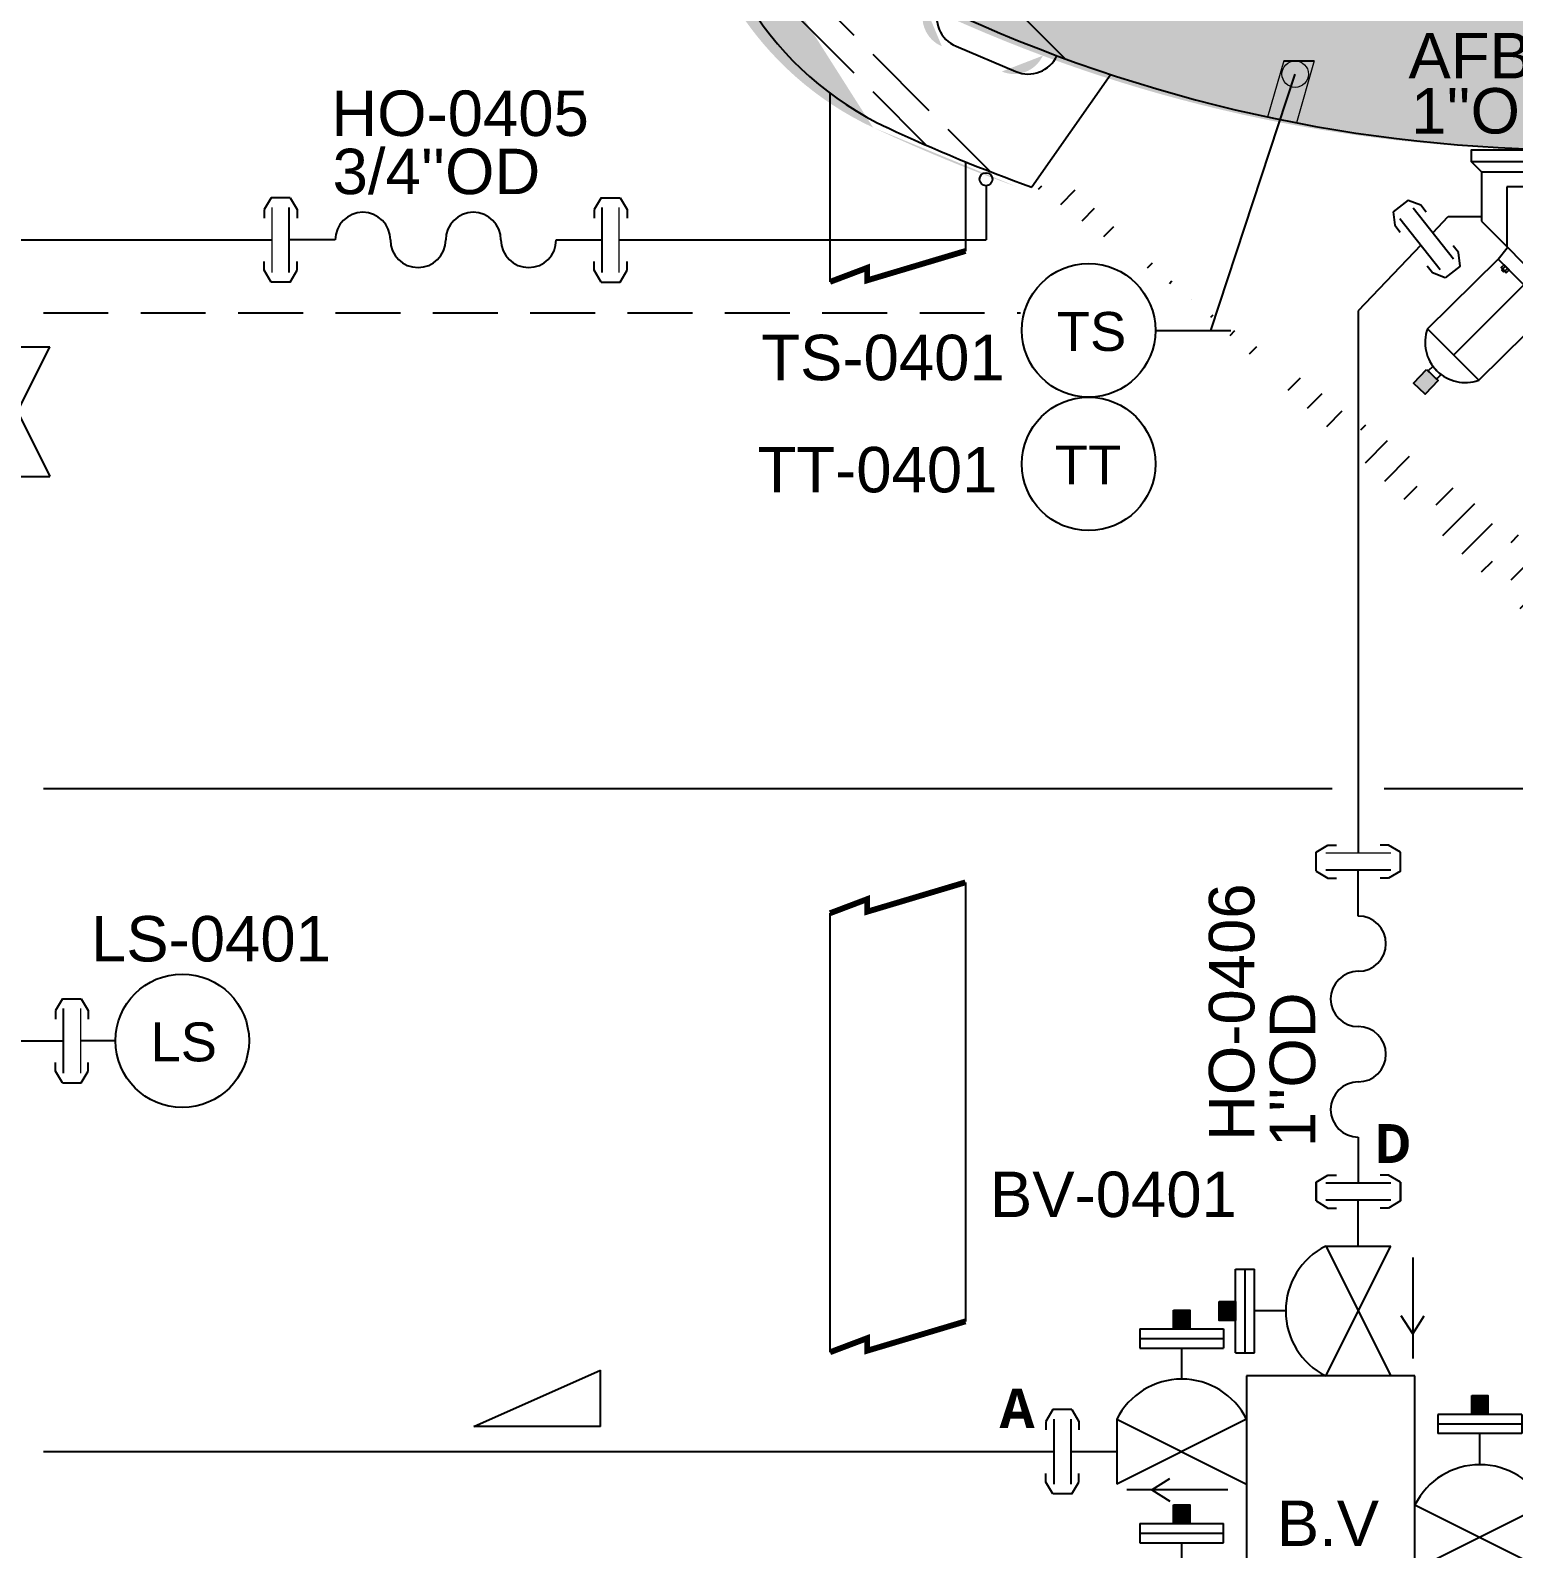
# Model space of a CAD drawing. Header units: millimetres. Extents: x -6754 to 5895, y -4820 to 1016.
# Drawn here: x -1712.2 to -1598, y -1865.2 to -1748.3 of the extents above; entities that cross this region are included whole.
import ezdxf
from ezdxf.enums import TextEntityAlignment as Align

# ---------------------------------------------------------------- set-up
doc = ezdxf.new("R2010")
doc.units = ezdxf.units.MM
doc.linetypes.add('HIDDEN', pattern=[0.375, 0.25, -0.125])
doc.layers.get('0').update_dxf_attribs({"linetype": 'CONTINUOUS'})
for name, color, linetype in [('A---SIGLD-CONN-EL', 7, 'CONTINUOUS'), ('can_move', 7, 'CONTINUOUS'), ('E---INDID------', 7, 'CONTINUOUS'), ('E---INDID-TEXT-25-35', 2, 'CONTINUOUS'), ('P---PHOSD-TEXT-25-35', 2, 'CONTINUOUS'), ('P---PLINB-CHWS01', 7, 'CONTINUOUS'), ('P---PLINB-CHWS030', 7, 'CONTINUOUS'), ('P---PLINB-CHWS034', 7, 'CONTINUOUS'), ('P---PLINB-DR-A056', 7, 'CONTINUOUS'), ('P---PLINB-P260', 7, 'CONTINUOUS'), ('P---PLINB-P328', 7, 'CONTINUOUS'), ('P---PLINB-PRO049', 7, 'CONTINUOUS'), ('P---PVL3D-TEXT-25-35', 2, 'CONTINUOUS'), ('P---PVL4D------', 7, 'CONTINUOUS'), ('P---PVL4D-TEXT-25-35', 2, 'CONTINUOUS'), ('P---PVLSD-TEXT-25-35', 2, 'CONTINUOUS'), ('P---TANKB-V04', 7, 'CONTINUOUS'), ('VALVE', 6, 'CONTINUOUS'), ('VESSEL', 7, 'CONTINUOUS')]:
    doc.layers.add(name, color=color, linetype=linetype)
doc.styles.add('ROMANS', font='romans.shx')
doc.styles.get("Standard").update_dxf_attribs({"font": 'arial.ttf'})

# ---------------------------------------------------------------- blocks, each defined once
blk = doc.blocks.new('rgyjryjyfrjfhjgfgj')
at = {"color": 0, "linetype": 'ByBlock'}
for p, q in [((716.4844576946442, 396.8695095443074), (717.3888636432375, 397.4094111541995)), ((717.3888636432375, 397.4094111541995), (718.0520200954525, 397.4094111541995)), ((722.065445318545, 397.4094111541995), (721.4022888663301, 397.4094111541995)), ((722.9698512671453, 396.8695095443074), (722.065445318545, 397.4094111541995)), ((722.9698512671453, 395.418411294371), (722.9698512671453, 396.8695095443074)), ((716.4844576946442, 395.418411294371), (717.3888636432375, 394.8785096844789)), ((722.9698512671453, 395.418411294371), (722.065445318545, 394.8785096844789)), ((717.3888636432375, 394.8785096844789), (718.0520200954525, 394.8785096844789)), ((722.065445318545, 394.8785096844789), (721.4022888663301, 394.8785096844789))]:
    blk.add_line(p, q, dxfattribs=at)
at = {"color": 6, "linetype": 'ByBlock'}
blk.add_line((719.7271544808916, 391.9492555990804), (719.7271544808916, 395.484370305732), dxfattribs=at)
at = {"color": 1, "linetype": 'ByBlock', "lineweight": 15}
blk.add_lwpolyline([(717.227154480893, 396.8035505329464), (722.227154480893, 396.8035505329464)], dxfattribs=at)
at = {"color": 6, "linetype": 'ByBlock'}
blk.add_lwpolyline([(717.227154480893, 395.484370305732), (722.227154480893, 395.484370305732)], dxfattribs=at)
blk = doc.blocks.new('phi_158624437617')
at = {"color": 0, "linetype": 'ByBlock'}
blk.add_line((-3.242696786248757, 3.469155695290567), (-3.242696786248757, 4.920253945227046), dxfattribs=at)
blk.add_blockref('rgyjryjyfrjfhjgfgj', (-719.727154480893, -391.9492555990804), dxfattribs=at)
at = {"flags": 1}
for p, rotation in [((0, 4.854294933865958), 90), ((-1.364242052659392e-12, 0), 270)]:
    blk.add_attdef('PHI_CONNECTIONPOINT', p, '', height=0.1, rotation=rotation, dxfattribs=at)
blk = doc.blocks.new('hhg')
at = {"color": 6}
for centre, start, end in [((385.2190876693395, 231.2605004656664), 0, 180), ((395.8601238703102, 231.2605004656664), 0, 180), ((390.5396057698248, 231.2605004656664), 180, 0), ((401.1806419707955, 231.2605004656664), 180, 0)]:
    blk.add_arc(centre, 2.660259050242662, start, end, dxfattribs=at)
blk = doc.blocks.new('phi_158624461021')
at = {"color": 0, "linetype": 'ByBlock', "xscale": 0.8, "yscale": 0.8, "zscale": 0.8}
blk.add_blockref('hhg', (-306.0470628952776, -185.0084003725332), dxfattribs=at)
for tag, p, height in [('CODE', (2.574203958363, 8.007251313367988), 3.5), ('DN', (4.939795399731452, 3.524878923813162), 3.5), ('DNCALC', (4.939795399731452, 3.524878923813162), 2)]:
    blk.add_attdef(tag, p, '', height=height)
at = {"flags": 1}
blk.add_attdef('PHI_CONNECTIONPOINT', (-1.13686837721616e-13, -1.13686837721616e-13), '', height=0.08000000000000002, rotation=180, dxfattribs=at)
blk.add_attdef('PHI_CONNECTIONPOINT', (17.02565792155292, -1.13686837721616e-13), '', height=0.08000000000000002, dxfattribs=at)
blk = doc.blocks.new('phi_158252426326')
at = {"color": 0, "linetype": 'ByBlock'}
blk.add_line((-4.266099803571251, 0), (1.557817258674504, 1.293169363202507e-15), dxfattribs=at)
blk.add_circle((-9.408632276282106, 0), 5.142532472711023, dxfattribs=at)
blk.add_text('TS', height=3.000000000000001, dxfattribs=at).set_placement((-11.85931983171827, -1.585024561352384))
blk.add_attdef('DEVICE', (-13.48651259082112, 5.973824941608655), '', height=3.5)
at = {"flags": 1}
for tag in ['PHI_CONNECTIONPOINT', 'PHI_INSERTPOINT']:
    blk.add_attdef(tag, (-16.10898200766746, -0.292779181452488), '', height=0.1, dxfattribs=at)
blk = doc.blocks.new('phi_158252436928')
at = {"color": 0, "linetype": 'ByBlock'}
blk.add_circle((-5.141428275919679, 0.001993236599446391), 5.142532472711022, dxfattribs=at)
blk.add_text('TT', height=3, rotation=359.9878617802833, dxfattribs=at).set_placement((-7.748884494255435, -1.582512106375361))
at = {"flags": 1}
for tag in ['PHI_CONNECTIONPOINT', 'PHI_INSERTPOINT']:
    blk.add_attdef(tag, (0, 0), '', height=0.1, rotation=359.9878617803354, dxfattribs=at)
blk.add_attdef('DEVICE', (-12.2798325915337, -9.315292502332795), '', height=3.5)
blk = doc.blocks.new('FBVG')
at = {"color": 5}
for p, q in [((8111.314694881439, 10705.06272888184), (8112.087025642395, 10704.30366516113)), ((8112.087025642395, 10704.30366516113), (8127.224599838257, 10704.30366516113)), ((8112.087025642395, 10704.30366516113), (8112.087025642395, 10700.51542663574)), ((8126.413035392761, 10703.14936828613), (8126.413035392761, 10704.30366516113)), ((8106.428763866425, 10702.13098144531), (8105.288843631744, 10701.23306274414)), ((8106.428763866425, 10702.13098144531), (8107.412523269653, 10701.7546081543)), ((8126.413035392761, 10703.14936828613), (8114.042050361633, 10703.14936828613)), ((8114.042050361633, 10703.14936828613), (8114.042050361633, 10698.53967285156)), ((8125.42206287384, 10696.45594787598), (8125.42206287384, 10703.14936828613)), ((8105.288843631744, 10701.23306274414), (8105.424356460571, 10700.18852233887)), ((8109.930464744568, 10697.5789642334), (8106.836521625519, 10701.50674438477)), ((8107.412523269653, 10701.7546081543), (8107.822876930237, 10701.23365783691)), ((8105.424356460571, 10700.18852233887), (8105.834710121155, 10699.6675567627)), ((8108.894158363342, 10696.76266479492), (8105.800225257874, 10700.69044494629)), ((8108.331288337708, 10699.60911560059), (8109.51215839386, 10700.84977722168)), ((8109.51215839386, 10700.84977722168), (8112.087025642395, 10700.84977722168)), ((8112.087025642395, 10700.51542663574), (8120.215519428253, 10692.30075073242)), ((8110.306339263916, 10698.08088684082), (8109.895985603333, 10698.60182189941)), ((8110.441851615906, 10697.03633117676), (8110.306339263916, 10698.08088684082)), ((8113.380686283112, 10697.5884552002), (8114.076846122742, 10698.46075439453)), ((8113.380686283112, 10697.5884552002), (8117.308477401733, 10693.61901855469)), ((8108.31817150116, 10696.5147857666), (8107.907818317413, 10697.03573608398)), ((8109.301931381226, 10696.13841247559), (8108.31817150116, 10696.5147857666)), ((8110.441851615906, 10697.03633117676), (8109.301931381226, 10696.13841247559)), ((8113.718450546265, 10696.81596374512), (8113.938675880432, 10697.02604675293)), ((8113.882833957672, 10696.64834594727), (8114.103059768677, 10696.85841369629)), ((8120.215519428253, 10692.30075073242), (8125.42206287384, 10696.45594787598)), ((8115.34574508667, 10695.60255432129), (8109.907024383545, 10690.16383361816)), ((8116.38726234436, 10694.11885070801), (8116.607487678528, 10694.32893371582)), ((8116.551646232605, 10693.95123291016), (8116.771871566772, 10694.16131591797)), ((8117.308477401733, 10693.61901855469), (8118.203936576843, 10694.33366394043))]:
    blk.add_line(p, q, dxfattribs=at)
at = {"color": 5, "ltscale": 5}
blk.add_line((8127.996930122375, 10705.06272888184), (8127.224599838257, 10704.30366516113), dxfattribs=at)
at = {"color": 5}
for points in [[(8127.996930122375, 10705.06272888184), (8111.314694881439, 10705.06272888184), (8111.314694881439, 10705.99998474121), (8127.996930122375, 10705.99998474121)], [(8107.919926643372, 10692.2091217041), (8113.368691921234, 10697.57960510254), (8117.322797298431, 10693.62550354004), (8111.874032020569, 10688.2550201416)], [(8113.995933532715, 10696.53616333008), (8114.209101200104, 10696.74710083008), (8113.823398590088, 10697.14520263672), (8113.596115112305, 10696.93598937988)], [(8113.790915489197, 10696.59962463379), (8113.85894536972, 10696.66694641113), (8113.733102798462, 10696.80519104004), (8113.650958061218, 10696.73959350586)], [(8116.664745330811, 10693.83906555176), (8116.877913475037, 10694.05000305176), (8116.492210388184, 10694.4481048584), (8116.2649269104, 10694.23887634277)], [(8116.45972776413, 10693.90252685547), (8116.527757644653, 10693.96984863281), (8116.401915073395, 10694.10807800293), (8116.319769859314, 10694.04248046875)], [(8108.616814613342, 10688.33183288574), (8108.956017017365, 10688.66749572754), (8108.342268943787, 10689.30097961426), (8107.980605602264, 10688.9680480957)]]:
    blk.add_lwpolyline(points, close=True, dxfattribs=at)
for centre, radius, start, end in [((8113.737562179565, 10696.95481872559), 0.1135316628158051, 176.0653421114712, 273.707136675216), ((8113.943187713623, 10696.87379455566), 0.2008918519382464, 189.2416495955611, 260.7596829787531), ((8114.011476039886, 10696.66374206543), 0.1012337499464133, 173.3230012796239, 276.6764562829822), ((8116.611999511719, 10694.17668151855), 0.2008918519382464, 189.2416495955611, 260.7596829787531), ((8116.618500232697, 10693.98875427246), 0.1362379953789661, 176.0653421114712, 273.707136675216), ((8116.680288314819, 10693.96662902832), 0.1012337499464133, 173.3230012796239, 276.6764562829822), ((8110.839267253876, 10691.17436218262), 3.097303485663325, 160.4836667298347, 289.5173597388587)]:
    blk.add_arc(centre, radius, start, end, dxfattribs=at)
blk = doc.blocks.new('phi_16760172325')
at = {"color": 5}
blk.add_line((10.4761602439703, -5.13875229896712), (11.88690716674, -5.13875229896712), dxfattribs=at)
for points in [[(7.180707372992401, -2.975239905972103), (7.832748850095413, -2.975239905972103), (7.832748850095413, -7.302264691966229), (7.180707372992401, -7.302264691966229)], [(5.766250399120509, -4.293626425044295), (7.180707372992401, -4.293626425044295), (7.180707372992401, -5.983878172891991), (5.766250399120509, -5.983878172891991)], [(7.832748850095413, -3.998546074808928), (9.265756079375933, -3.998546074808928), (9.265756079375933, -6.278958523131337), (7.832748850095413, -6.278958523131337)], [(9.265756079375933, -4.766394859477941), (10.4761602439703, -4.766394859477941), (10.4761602439703, -5.511109738458345), (9.265756079375933, -5.511109738458345)]]:
    blk.add_lwpolyline(points, close=True, dxfattribs=at)
for points in [[(10.4761602439703, -6.159597414006043), (10.4761602439703, -4.117907183934221)], [(11.1354926322374, -3.920530669401842), (11.1815337054154, -3.920530669401842)], [(11.88690716674, -4.148424251023016), (11.88690716674, -6.159597414006043), (11.88690716674, -6.159597414006043)]]:
    blk.add_lwpolyline(points, dxfattribs=at)
for centre, radius, start, end in [((11.15851316882708, -5.197362055988151), 1.277038893250148, 55.22345967005045, 122.2980993470952), ((11.15851316882708, -5.54535506292018), 1.277038893250148, 55.22345967001525, 122.2980993470952), ((11.14369609129562, -6.474457374983899), 1.886474046649525, 66.79835152096828, 110.7232074954593), ((11.11579303527697, -2.445708266899032), 3.120583579689554, 258.1721300254143, 284.3063109566663), ((11.15851316882708, -4.72968848122207), 1.277038893250148, 237.7019006529048, 304.7765403298619), ((11.18153370535492, -4.996972096866102), 1.359871077743008, 238.7544989202076, 301.2455010797069)]:
    blk.add_arc(centre, radius, start, end, dxfattribs=at)
at = {"color": 0, "linetype": 'ByBlock'}
blk.add_blockref('FBVG', (-8119.655812501907, -10705.99998474121), dxfattribs=at)
for tag, p in [('PRJ_TAG_B', (-18.02310990122351, 6.713709328447294)), ('DNCALC', (-12.99272631433996, 1.254419777666044))]:
    blk.add_attdef(tag, p, '', height=3.5)
at = {"flags": 1}
for tag, p, rotation in [('PHI_CONNECTIONPOINT', (-4.651883500628173e-07, 9.987626981455833e-06, 4.999969482421875), 270), ('PHI_INSERTPOINT', (-4.651883500628173e-07, -5.271162081044167e-06), 270), ('PHI_CONNECTIONPOINT', (-12.30862091806921, -7.273442771162081), 221.0912854168774)]:
    blk.add_attdef(tag, p, '', height=0.1, rotation=rotation, dxfattribs=at)
blk = doc.blocks.new('APV')
at = {"color": 6}
blk.add_line((1637.217621332284, 801.2886697221628), (1640.821674799021, 806.8684985717924), dxfattribs=at)
at = {"layer": 'VALVE'}
for p, q in [((1637.593388917692, 808.3481032644162), (1644.04996068035, 808.3481032644162)), ((1637.593388917692, 808.3481032644162), (1637.593388917692, 806.8684985717924)), ((1644.04996068035, 808.3481032644162), (1644.04996068035, 806.8684985717924)), ((1637.593388917692, 807.6083009181044), (1644.04996068035, 807.6083009181044)), ((1637.593388917692, 806.8684985717924), (1644.04996068035, 806.8684985717924)), ((1632.21765579422, 803.788652491195), (1632.21765579422, 798.7886869531304)), ((1642.217586870348, 803.788652491195), (1632.21765579422, 798.7886869531309)), ((1632.21765579422, 803.788652491195), (1642.217586870348, 798.7886869531304)), ((1642.217586870348, 803.788652491195), (1642.217586870348, 798.7886869531304))]:
    blk.add_line(p, q, dxfattribs=at)
blk = doc.blocks.new('phi_16763042120')
at = {"color": 0, "linetype": 'ByBlock'}
blk.add_blockref('APV', (-1637.217621332284, -801.2886697221627), dxfattribs=at)
at = {"flags": 1}
blk.add_attdef('PHI_CONNECTIONPOINT', (-4.999965538064316, 0), '', height=0.1, rotation=180, dxfattribs=at)
for tag, p in [('PHI_INSERTPOINT', (-2.273736754432321e-13, -6.821210263296962e-13)), ('PHI_CONNECTIONPOINT', (4.999965538064316, 0))]:
    blk.add_attdef(tag, p, '', height=0.1, dxfattribs=at)
at = {"color": 7}
for tag, p in [('PRJ_TAG_B', (-13.53248075459624, -6.402817951078418)), ('DNCALC', (-9.379212470808397, -11.66459786230155))]:
    blk.add_attdef(tag, p, '', height=3.5, dxfattribs=at)
blk = doc.blocks.new('4')
at = {"layer": 'VALVE', "color": 5}
for p, q in [((9179.882159192754, -8914.29989469175), (9180.786565141352, -8913.759993081858)), ((9180.786565141352, -8913.759993081858), (9181.449721593568, -8913.759993081858)), ((9185.46314681666, -8913.759993081858), (9184.799990364445, -8913.759993081858)), ((9186.367552765254, -8914.29989469175), (9185.46314681666, -8913.759993081858)), ((9194.882159192754, -8914.29989469175), (9195.786565141352, -8913.759993081858)), ((9195.786565141352, -8913.759993081858), (9196.449721593568, -8913.759993081858)), ((9200.46314681666, -8913.759993081858), (9199.799990364445, -8913.759993081858)), ((9201.367552765254, -8914.29989469175), (9200.46314681666, -8913.759993081858)), ((9179.882159192754, -8915.750992941686), (9179.882159192754, -8914.29989469175)), ((9186.367552765254, -8915.750992941688), (9186.367552765254, -8914.29989469175)), ((9194.882159192754, -8915.750992941686), (9194.882159192754, -8914.29989469175)), ((9201.367552765254, -8915.750992941688), (9201.367552765254, -8914.29989469175)), ((9179.882159192754, -8915.750992941686), (9180.786565141352, -8916.29089455158)), ((9180.786565141352, -8916.29089455158), (9181.449721593568, -8916.29089455158)), ((9183.124855979006, -8919.220148636978), (9183.124855979006, -8915.685033930327)), ((9185.46314681666, -8916.29089455158), (9184.799990364445, -8916.29089455158)), ((9186.367552765254, -8915.750992941686), (9185.46314681666, -8916.29089455158)), ((9194.882159192754, -8915.750992941686), (9195.786565141352, -8916.29089455158)), ((9195.786565141352, -8916.29089455158), (9196.449721593568, -8916.29089455158)), ((9198.124855979006, -8919.220148636978), (9198.124855979006, -8915.685033930326)), ((9200.46314681666, -8916.29089455158), (9199.799990364445, -8916.29089455158)), ((9201.367552765254, -8915.750992941686), (9200.46314681666, -8916.29089455158)), ((9185.62483874804, -8919.220148636978), (9180.624873209974, -8919.220148636978)), ((9185.62483874804, -8929.220079713106), (9180.624873209974, -8919.220148636978)), ((9185.62483874804, -8919.220148636978), (9180.624873209974, -8929.220079713106)), ((9200.62483874804, -8919.220148636978), (9195.624873209974, -8919.220148636978)), ((9200.62483874804, -8929.220079713106), (9195.624873209974, -8919.220148636978)), ((9200.62483874804, -8919.220148636978), (9195.624873209974, -8929.220079713106)), ((9191.108276948413, -8920.991828293714), (9191.108276948413, -8927.448400056372)), ((9192.587881641035, -8920.991828293714), (9191.108276948413, -8920.991828293714)), ((9191.848079294725, -8920.991828293714), (9191.848079294725, -8927.448400056372)), ((9192.587881641035, -8920.991828293714), (9192.587881641035, -8927.448400056372)), ((9206.108276948413, -8920.991828293714), (9206.108276948413, -8927.448400056372)), ((9207.587881641035, -8920.991828293714), (9206.108276948413, -8920.991828293714)), ((9206.848079294725, -8920.991828293714), (9206.848079294725, -8927.448400056372)), ((9207.587881641035, -8920.991828293714), (9207.587881641035, -8927.448400056372)), ((9188.714987393141, -8924.220114175041), (9191.108276948413, -8924.220114175041)), ((9203.714987393141, -8924.220114175041), (9206.108276948413, -8924.220114175041)), ((9191.108276948413, -8927.448400056372), (9192.587881641035, -8927.448400056372)), ((9207.587881641035, -8927.448400056372), (9206.108276948413, -8927.448400056372)), ((9177.326895062564, -8928.357078571842), (9170.870323299907, -8928.357078571842)), ((9170.870323299907, -8928.357078571842), (9170.870323299907, -8929.836683264466)), ((9177.326895062564, -8929.096880918154), (9170.870323299907, -8929.096880918154)), ((9177.326895062564, -8928.357078571842), (9177.326895062564, -8929.836683264466)), ((9203.96544695004, -8929.220079713106), (9179.098574719299, -8929.220079713106)), ((9179.098574719299, -8929.220079713106), (9179.098574719299, -8942.187018394508)), ((9203.96544695004, -8942.187018394508), (9203.96544695004, -8929.220079713106)), ((9205.737126606775, -8928.357078571842), (9212.193698369432, -8928.357078571842)), ((9205.737126606775, -8928.357078571842), (9205.737126606775, -8929.836683264466)), ((9205.737126606775, -8929.096880918154), (9212.193698369432, -8929.096880918154)), ((9212.193698369432, -8928.357078571842), (9212.193698369432, -8929.836683264466)), ((9177.326895062564, -8929.836683264466), (9170.870323299907, -8929.836683264466)), ((9174.098609181236, -8932.229972819738), (9174.098609181236, -8929.836683264466)), ((9205.737126606775, -8929.836683264466), (9212.193698369432, -8929.836683264466)), ((9208.965412488104, -8932.229972819738), (9208.965412488104, -8929.836683264466)), ((9164.178389697943, -8934.577407447618), (9163.638488088052, -8935.481813396218)), ((9165.629487947881, -8934.577407447618), (9164.178389697943, -8934.577407447618)), ((9165.629487947881, -8934.577407447618), (9166.169389557772, -8935.481813396218)), ((9217.434533721458, -8934.577407447618), (9216.894632111567, -8935.481813396218)), ((9217.434533721458, -8934.577407447618), (9218.885631971396, -8934.577407447618)), ((9218.885631971396, -8934.577407447618), (9219.425533581287, -8935.481813396218)), ((9163.638488088052, -8935.481813396218), (9163.638488088052, -8936.144969848432)), ((9166.169389557772, -8935.481813396218), (9166.169389557772, -8936.144969848432)), ((9169.09864364317, -8935.32012146484), (9169.09864364317, -8940.320087002907)), ((9169.09864364317, -8935.32012146484), (9179.098574719299, -8940.320087002903)), ((9179.098574719299, -8935.32012146484), (9169.09864364317, -8940.320087002903)), ((9213.965378026169, -8935.32012146484), (9203.96544695004, -8940.320087002903)), ((9203.96544695004, -8935.32012146484), (9213.965378026169, -8940.320087002903)), ((9213.965378026169, -8935.32012146484), (9213.965378026169, -8940.320087002907)), ((9216.894632111567, -8935.481813396218), (9216.894632111567, -8936.144969848432)), ((9219.425533581287, -8935.481813396218), (9219.425533581287, -8936.144969848432)), ((9169.09864364317, -8937.820104233873), (9165.56352893652, -8937.820104233873)), ((9213.965378026169, -8937.820104233873), (9217.50049273282, -8937.820104233873)), ((9163.638488088052, -8940.158395071525), (9163.638488088052, -8939.49523861931)), ((9166.169389557772, -8940.158395071525), (9166.169389557772, -8939.49523861931)), ((9216.894632111567, -8940.158395071525), (9216.894632111567, -8939.49523861931)), ((9219.425533581287, -8940.158395071525), (9219.425533581287, -8939.49523861931)), ((9164.178389697943, -8941.062801020118), (9163.638488088052, -8940.158395071525)), ((9165.629487947881, -8941.062801020118), (9166.169389557772, -8940.158395071525)), ((9217.434533721458, -8941.062801020118), (9216.894632111567, -8940.158395071525)), ((9218.885631971396, -8941.062801020118), (9219.425533581287, -8940.158395071525)), ((9165.629487947881, -8941.062801020118), (9164.178389697945, -8941.062801020118)), ((9217.434533721458, -8941.062801020118), (9218.885631971394, -8941.062801020118)), ((9179.098574719299, -8942.18701839451), (9203.96544695004, -8942.187018394508)), ((9194.031993603701, -8942.18701839451), (9189.032028065636, -8952.186949470639)), ((9194.031993603701, -8952.186949470639), (9189.032028065636, -8942.18701839451)), ((9199.515431804075, -8950.415269813902), (9199.515431804075, -8943.958698051245)), ((9200.995036496697, -8943.958698051245), (9199.515431804075, -8943.958698051245)), ((9200.255234150387, -8950.415269813902), (9200.255234150387, -8943.958698051245)), ((9200.995036496697, -8950.415269813902), (9200.995036496697, -8943.958698051245)), ((9197.122142248803, -8947.186983932575), (9199.515431804075, -8947.186983932575)), ((9200.995036496697, -8950.415269813902), (9199.515431804075, -8950.415269813902)), ((9194.031993603701, -8952.186949470639), (9189.032028065634, -8952.186949470639)), ((9191.532010834668, -8952.186949470639), (9191.532010834668, -8955.722064177293)), ((9188.289314048416, -8955.65610516593), (9189.193719997014, -8955.116203556037)), ((9188.289314048416, -8955.65610516593), (9188.289314048416, -8957.107203415866)), ((9189.193719997014, -8955.116203556037), (9189.85687644923, -8955.116203556037)), ((9193.870301672323, -8955.116203556037), (9193.207145220107, -8955.116203556037)), ((9194.774707620916, -8955.65610516593), (9193.870301672323, -8955.116203556037)), ((9194.774707620916, -8955.656105165928), (9194.774707620916, -8957.107203415866)), ((9188.289314048416, -8957.107203415866), (9189.193719997014, -8957.647105025759)), ((9194.774707620916, -8957.107203415866), (9193.870301672323, -8957.647105025759)), ((9189.193719997014, -8957.647105025759), (9189.85687644923, -8957.647105025759)), ((9193.870301672323, -8957.647105025759), (9193.207145220107, -8957.647105025759))]:
    blk.add_line(p, q, dxfattribs=at)
for points in [[(9185.624855979006, -8914.365853703111), (9180.624855979006, -8914.365853703111)], [(9200.624855979006, -8914.365853703111), (9195.624855979006, -8914.365853703111)], [(9185.624855979006, -8915.685033930326), (9180.624855979006, -8915.685033930326)], [(9200.624855979006, -8915.685033930326), (9195.624855979006, -8915.685033930326)], [(9164.244348709306, -8940.32010423387), (9164.244348709306, -8935.32010423387)], [(9165.56352893652, -8940.32010423387), (9165.56352893652, -8935.32010423387)], [(9217.50049273282, -8940.32010423387), (9217.50049273282, -8935.32010423387)], [(9218.819672960033, -8940.32010423387), (9218.819672960033, -8935.32010423387)], [(9194.032010834668, -8955.722064177291), (9189.032010834668, -8955.722064177291)], [(9194.032010834668, -8957.041244404505), (9189.032010834668, -8957.041244404505)]]:
    blk.add_lwpolyline(points, dxfattribs=at)
for centre, start, end in [((9183.124855979006, -8924.220114175041), 296.565051177078, 63.43494882292201), ((9198.124855979006, -8924.220114175041), 296.565051177078, 63.43494882292201), ((9174.098609181236, -8937.820104233871), 26.56505117707799, 153.434948822922), ((9208.965412488104, -8937.820104233871), 26.56505117706478, 153.4349488229352), ((9191.532010834668, -8947.186983932575), 296.565051177078, 63.43494882292201)]:
    blk.add_arc(centre, 5.590131414134222, start, end, dxfattribs=at)
blk = doc.blocks.new('phi_16765290651')
at = {"color": 0, "linetype": 'ByBlock'}
blk.add_blockref('4', (-9164.244348709308, 8937.72010423387), dxfattribs=at)
at = {"flags": 1}
for tag, p, rotation in [('PHI_CONNECTIONPOINT', (18.98050726969996, 23.35425053075778), 90), ('PHI_CONNECTIONPOINT', (36.98050726969996, 23.35425053075778), 90), ('PHI_CONNECTIONPOINT', (0, 0), 180), ('PHI_INSERTPOINT', (28.78766212536357, -8.700024520769148), 90), ('PHI_CONNECTIONPOINT', (28.88766212536393, -23.55425053076215), 90)]:
    blk.add_attdef(tag, p, '', height=0.1, rotation=rotation, dxfattribs=at)
for tag, p in [('P_NAME', (30.12193501263937, -9.835040394400494)), ('PRJ_TAG_B', (49.24793611575114, -38.67223765777635)), ('DNCALC', (44.98595851974824, -35.75021264931456))]:
    blk.add_attdef(tag, p, '', height=3.5, rotation=90)
blk = doc.blocks.new('phi_15825218758')
at = {"color": 0, "linetype": 'ByBlock'}
blk.add_line((-3.242696786248757, 3.469155695290567), (-3.242696786248757, 4.920253945227046), dxfattribs=at)
blk.add_blockref('rgyjryjyfrjfhjgfgj', (-719.727154480893, -391.9492555990804), dxfattribs=at)
at = {"flags": 1}
for p, rotation in [((0, 4.854294933865958), 90), ((-1.364242052659392e-12, 0), 270)]:
    blk.add_attdef('PHI_CONNECTIONPOINT', p, '', height=0.1, rotation=rotation, dxfattribs=at)
blk = doc.blocks.new('LS')
at = {"color": 0, "linetype": 'ByBlock'}
blk.add_circle((-2797.242417140832, 7256.906923319792), 5.142532472711022, dxfattribs=at)
blk.add_text('LS', height=3, dxfattribs=at).set_placement((-2799.693104787698, 7255.321898758059))
blk = doc.blocks.new('phi_16778171670')
at = {"color": 0, "linetype": 'ByBlock'}
blk.add_blockref('LS', (2797.242417140832, -7262.049455792502), dxfattribs=at)
at = {"width": 0.8}
blk.add_attdef('DEVICE', (-6.868780326098204, -3.432342176537531, -1.152665852024683e-07), '', height=3.2, rotation=180, dxfattribs=at)
blk = doc.blocks.new('DIPLE JACKETED VESSELS')
at = {"linetype": 'ByBlock'}
h = blk.add_hatch(dxfattribs=at)
h.set_pattern_fill('AR-HBONE', color=0, scale=0.02012060478371715, style=0)
h.set_pattern_definition([(45, (850689347.6551689, 434379054.2007239), (0, 2.891010948297427), [6.13276033807699, -2.044253446025663]), (135, (850689349.1006734, 434379055.6462283), (2.859309913634028e-16, 2.891010948297427), [6.132760338076986, -2.044253446025662])])
edge = h.paths.add_edge_path()
edge.add_arc((-835.5547725572133, -1781.465211202458), 2.437566658194358, 113.76522338036239, 201.8409580197937, ccw=False)
edge.add_arc((-821.5637082800795, -1777.358248862105), 15.09045364203177, 180.4720962740622, 187.1416618844869, ccw=False)
edge.add_line((-836.6536496656388, -1777.482587206366), (-836.6541618678652, -1777.482587206366))
edge.add_line((-836.6541618678652, -1777.482587206366), (-846.7073370387901, -1777.482587260879))
edge.add_arc((-821.5565810591456, -1777.482587369903), 25.15075598046007, 539.9999999155798, 603.1534484961079)
edge.add_arc((-817.8984969740369, -1771.66305230021), 32.00137177520099, 242.0152134506845, 248.5951468371758)
edge.add_arc((-778.8856719806078, -1686.590567365257), 125.5547520311842, 246.1875920347068, 249.4688360409191)
edge.add_arc((-778.884402268576, -1686.587107056538), 125.5584378006132, 249.4688472608266, 250.3465847904218)
edge.add_line((-821.1134310629659, -1804.831051612118), (-815.027931334837, -1796.166908588126))
edge.add_arc((-778.906901988812, -1686.466230002223), 115.4944486537593, 248.6088611527344, 251.7748899050979, ccw=False)
edge.add_arc((-790.432224093749, -1717.289339774509), 82.5925908888404, 248.2544879487793, 249.6337877807368)
edge.add_arc((-821.3837239283339, -1793.68548384784), 2.43756665819441, 247.18150643021062, 334.9167838190393, ccw=False)
edge.add_line((-822.329044270218, -1795.932281754946), (-826.9465269537202, -1793.989516862849))
edge.add_arc((-826.0004282781431, -1791.743046577646), 2.437566658194332, 159.0874434346888, 247.1616561671915, ccw=False)
edge.add_arc((-821.563707298849, -1777.358249407237), 15.09045358762065, 243.5831725149136, 244.8587199825062)
edge.add_arc((-778.906901988812, -1686.466229566121), 115.4944490247077, 244.8587242746123, 245.3637066148491)
edge.add_arc((-809.9960951483977, -1755.745077632417), 39.56702238016926, 239.888135857603, 244.4656711962483, ccw=False)
edge.add_arc((-821.5637082800795, -1777.358248862105), 15.09045364203177, 225.1230955335577, 236.710184501794, ccw=False)
edge.add_arc((-833.6898934213172, -1786.113785803996), 2.437566658194359, 201.8532772949864, 307.3424245802868, ccw=False)
edge.add_line((-835.9522967609003, -1787.021123810495), (-837.8173709435812, -1782.37206273677))
at = {"color": 0, "linetype": 'ByBlock'}
for p, q in [((-826.9457485109986, -1793.989844321215), (-822.3290443792437, -1795.932281754946)), ((-815.0279313348356, -1796.166908642638), (-821.1134310629659, -1804.831051612118))]:
    blk.add_line(p, q, dxfattribs=at)
for centre, radius, start, end in [((-821.5565810591456, -1777.482587315395), 25.15075597964644, 180, 244.8587264681951), ((-826.0004282781431, -1791.743046577646), 2.437566658194353, 158.3029256561181, 247.1833156664595), ((-778.906901988812, -1686.466229566121), 115.4944490239479, 244.8587264681951, 295.1412291786145), ((-821.3837239283339, -1793.68548384784), 2.437566658194353, 247.1797003800356, 335.0459921000215), ((-778.8856719806078, -1686.590568019411), 125.5547514158065, 244.8587264681951, 250.3465979451917)]:
    blk.add_arc(centre, radius, start, end, dxfattribs=at)
blk = doc.blocks.new('phi_16778223897')
at = {"color": 0, "linetype": 'ByBlock'}
blk.add_blockref('DIPLE JACKETED VESSELS', (778.9224604661863, 1643.348482535528), dxfattribs=at)
at = {"flags": 1}
for tag, p in [('PHI_INSERTPOINT', (-4.470265821510111e-05, 0)), ('PHI_CONNECTIONPOINT', (0, 0)), ('PHI_CONNECTIONPOINT', (0.0155584773742703, -158.6121960545408))]:
    blk.add_attdef(tag, p, '', height=0.1, rotation=270, dxfattribs=at)
for tag, p in [('P_NAME', (-9.748579852638159, -51.54358670650026)), ('USER1', (-6.648911457596569, -57.38671236848131)), ('USER2', (-6.648911457596569, -61.5080988889199)), ('USER3', (-6.648911457596569, -65.72532995382971)), ('USER4', (-6.648911457596569, -69.8467164742683)), ('CODE', (-6.149759071299286, -75.88708075447539)), ('CAPACITY_PJ', (-9.427753993968963, -80.02625977687967))]:
    blk.add_attdef(tag, p, '', height=3.5)
blk = doc.blocks.new('A$C66D9105F')
at = {"color": 5}
for p, q in [((4.363269545137882e-05, 0), (4.363269545137882e-05, 4.347100307233632)), ((9.765750906430185, 0), (4.363269545137882e-05, 4.347100307233632)), ((4.363269545137882e-05, 0), (9.765750906430185, 0))]:
    blk.add_line(p, q, dxfattribs=at)
blk = doc.blocks.new('Jacket_Symbol_01')
blk.add_circle((0, 0), 0.5)

msp = doc.modelspace()

# ---------------------------------------------------------------- hatches: boundary and pattern name
h = msp.add_hatch(color=1)
h.dxf.hatch_style = 1
h.paths.add_polyline_path([(-1584.744668812669, -1690.758046187482, 1), (-1601.390782737182, -1690.758046187482, 1)])
h.paths.add_polyline_path([(-1612.042977174661, -1668.143452152851), (-1545.065009916817, -1668.143452152851), (-1545.065009916817, -1659.879536736753), (-1612.042977174661, -1659.879536736753)], flags=9)
h.paths.add_polyline_path([(-1611.184374131217, -1661.746053201363), (-1578.102928019348, -1661.746053201363), (-1578.102928019348, -1653.486435193178), (-1611.184374131217, -1653.486435193178)], flags=9)
h.paths.add_polyline_path([(-1611.184374131217, -1656.37717933001), (-1577.128848892472, -1656.37717933001), (-1577.128848892472, -1648.117561321825), (-1611.184374131217, -1648.117561321825)], flags=9)
h.paths.add_polyline_path([(-1598.761671976545, -1694.093565899759), (-1586.177429138892, -1694.093565899759), (-1586.177429138892, -1687.660346254465), (-1598.761671976545, -1687.660346254465)], flags=24)
h.paths.add_polyline_path([(-1631.552768890764, -1647.547235768338), (-1545.852768890763, -1647.547235768338), (-1545.852768890763, -1641.247235768338), (-1631.552768890764, -1641.247235768338)], flags=9)
edge = h.paths.add_edge_path()
edge.add_arc((-1593.961306629573, -1642.00277806484), 115.4944467600774, 244.8587264681887, 295.141229178625)
edge = h.paths.add_edge_path()
edge.add_arc((-1551.304572041079, -1732.894828832003), 15.09045329199154, 295.141229178625, 360)
edge = h.paths.add_edge_path()
edge.add_arc((-1636.6181120847, -1732.8947955792), 15.09045329199154, 180, 244.8587264681887)
edge = h.paths.add_edge_path()
edge.add_line((-1651.708494510058, -1622.800902948205), (-1651.70856537669, -1732.8947955792))
edge = h.paths.add_edge_path()
edge.add_line((-1661.784422612001, -1645.123016608139), (-1661.784422612001, -1681.487053359773))
edge = h.paths.add_edge_path()
edge.add_line((-1661.784422612001, -1645.123016608139), (-1651.724120417338, -1635.062714413477))
edge = h.paths.add_edge_path()
edge.add_line((-1661.784422612001, -1681.487053359773), (-1651.724120417338, -1681.487053359773))
edge = h.paths.add_edge_path()
edge.add_arc((-1651.643050079729, -1644.14472820051), 2.437566610414262, 91.9059333312027, 180.0018031699368)
edge = h.paths.add_edge_path()
edge.add_line((-1654.080616611644, -1644.14472820051), (-1654.080616611644, -1649.153422571342))
edge = h.paths.add_edge_path()
edge.add_arc((-1651.643050079729, -1649.153422625856), 2.437566610414262, 179.9981968300632, 268.0940666687973)
edge = h.paths.add_edge_path()
edge.add_arc((-1651.643050079729, -1657.742051031902), 2.437566610414262, 91.9059333312027, 180.0018031699368)
edge = h.paths.add_edge_path()
edge.add_line((-1654.080616611644, -1657.742051031902), (-1654.080616611644, -1662.750745348219))
edge = h.paths.add_edge_path()
edge.add_arc((-1651.643050079729, -1662.750745402733), 2.437566610414262, 179.9981968300632, 268.0940666687973)
edge = h.paths.add_edge_path()
edge.add_arc((-1651.643050079729, -1671.339373808778), 2.437566610414262, 91.9059333312027, 180.0018031699368)
edge = h.paths.add_edge_path()
edge.add_line((-1654.080616611644, -1671.339373808778), (-1654.080616611644, -1676.348068125095))
edge = h.paths.add_edge_path()
edge.add_arc((-1651.643050079729, -1676.34806817961), 2.437566610414262, 179.9981968300632, 268.0940666687973)
edge = h.paths.add_edge_path()
edge.add_arc((-1593.940076621785, -1642.127116515693), 125.5547489547384, 244.8587264681887, 250.3465979451818)
edge = h.paths.add_edge_path()
edge.add_line((-1630.082335267568, -1751.703454991054), (-1636.167834876414, -1760.367597790704))
edge = h.paths.add_edge_path()
edge.add_arc((-1636.610984863907, -1733.019134030053), 25.15075548665257, 180, 244.8587264681887)
edge = h.paths.add_edge_path(flags=16)
edge.add_arc((-1650.609176087588, -1737.00175783905), 2.437566610414262, 113.7652223327036, 201.8610896963191)
edge = h.paths.add_edge_path(flags=16)
edge.add_line((-1652.871484094464, -1737.909333012925), (-1651.006605104144, -1742.557907523351))
edge = h.paths.add_edge_path(flags=16)
edge.add_arc((-1648.744296988246, -1741.650332349469), 2.437566610414262, 201.8574850920002, 307.3423915690863)
edge = h.paths.add_edge_path()
edge.add_arc((-1641.054831995798, -1747.279593012776), 2.437566610414262, 158.3029256561231, 247.183315666468)
edge = h.paths.add_edge_path(flags=17)
edge.add_line((-1642.000152210123, -1749.526390712304), (-1637.383448168863, -1751.468828107961))
edge = h.paths.add_edge_path(flags=17)
edge.add_arc((-1636.438127736483, -1749.222030244896), 2.437566610414262, 247.1797003800217, 335.0459921000093)
edge = h.paths.add_edge_path()
edge.add_line((-1661.761740350558, -1733.019134030053), (-1651.708053174474, -1733.019133921024))
edge = h.paths.add_edge_path()
edge.add_arc((-1593.976865106642, -1714.379478639491), 115.4944467600774, 64.858770821375, 115.1412735318113)
edge = h.paths.add_edge_path()
edge.add_arc((-1551.454312141092, -1623.648645221073), 15.29349965784283, 4.782010308680738, 64.6599529792916)
edge = h.paths.add_edge_path()
edge.add_arc((-1636.633667125349, -1623.487459485572), 15.09045329199154, 115.1412735318113, 177.3923662610281)
edge = h.paths.add_edge_path()
edge.add_line((-1536.214047882454, -1732.8947955792), (-1536.214047882454, -1622.373703217967))
edge = h.paths.add_edge_path()
edge.add_line((-1526.169397006603, -1645.123016608139), (-1526.169397006603, -1692.48649404407))
edge = h.paths.add_edge_path()
edge.add_line((-1526.169397006603, -1645.123016608139), (-1536.229699201264, -1635.062714413477))
edge = h.paths.add_edge_path()
edge.add_line((-1526.169397006603, -1692.48649404407), (-1536.229699201264, -1692.48649404407))
edge = h.paths.add_edge_path()
edge.add_arc((-1536.310769538874, -1644.14472820051), 2.437566610414262, 359.9981968300631, 448.0940666687973)
edge = h.paths.add_edge_path()
edge.add_line((-1533.873203006959, -1644.14472820051), (-1533.873203006959, -1649.153422571342))
edge = h.paths.add_edge_path()
edge.add_arc((-1536.310769538874, -1649.153422625856), 2.437566610414262, 271.9059333312027, 360.0018031699369)
edge = h.paths.add_edge_path()
edge.add_arc((-1536.310769538874, -1657.742051031902), 2.437566610414262, 359.9981968300631, 448.0940666687973)
edge = h.paths.add_edge_path()
edge.add_line((-1533.873203006959, -1657.742051031902), (-1533.873203006959, -1662.750745348219))
edge = h.paths.add_edge_path()
edge.add_arc((-1536.310769538874, -1662.750745402733), 2.437566610414262, 271.9059333312027, 360.0018031699369)
edge = h.paths.add_edge_path()
edge.add_arc((-1536.310769538874, -1671.339373808778), 2.437566610414262, 359.9981968300631, 448.0940666687973)
edge = h.paths.add_edge_path()
edge.add_line((-1533.873203006959, -1671.339373808778), (-1533.873203006959, -1676.348068125095))
edge = h.paths.add_edge_path()
edge.add_arc((-1536.310769538874, -1676.34806817961), 2.437566610414262, 271.9059333312027, 360.0018031699369)
edge = h.paths.add_edge_path()
edge.add_arc((-1536.310769538874, -1684.936696585655), 2.437566610414262, 359.9981968300631, 448.0940666687973)
edge = h.paths.add_edge_path()
edge.add_line((-1533.873203006959, -1684.936696585655), (-1533.873203006959, -1689.945390901972))
edge = h.paths.add_edge_path()
edge.add_arc((-1536.310769538874, -1689.945390956487), 2.437566610414262, 271.9059333312027, 360.0018031699369)
h = msp.add_hatch(color=1)
h.dxf.hatch_style = 1
h.paths.add_polyline_path([(-1604.775105758097, -1776.325077283332), (-1603.778297747349, -1775.273459047635), (-1604.677564694766, -1774.421061793044), (-1605.674372705514, -1775.472680028742)])
h = msp.add_hatch(color=1)
h.dxf.hatch_style = 1
h.paths.add_polyline_path([(-1619.391791100328, -1847.654478447301), (-1619.391791100328, -1846.205503939609), (-1620.63084804912, -1846.205503939609), (-1620.63084804912, -1847.654478447301)])
h = msp.add_hatch(color=1)
h.dxf.hatch_style = 1
h.paths.add_polyline_path([(-1622.909227022735, -1848.307522040525), (-1622.909227022735, -1846.858547532832), (-1624.148283971527, -1846.858547532832), (-1624.148283971527, -1848.307522040525)])
h = msp.add_hatch(color=1)
h.dxf.hatch_style = 1
h.paths.add_polyline_path([(-1599.942357265201, -1854.900367184859), (-1599.942357265201, -1853.451392677166), (-1601.181414213993, -1853.451392677166), (-1601.181414213993, -1854.900367184859)])
h = msp.add_hatch(color=1)
h.dxf.hatch_style = 1
h.paths.add_polyline_path([(-1622.909227022732, -1863.307522040521), (-1622.909227022732, -1861.858547532828), (-1624.148283971524, -1861.858547532828), (-1624.148283971524, -1863.307522040521)])

# ---------------------------------------------------------------- linework, layer by layer
for p, q in [((-1621.289757822664, -1771.402719816885), (-1614.784414184395, -1751.667611229009)), ((-1615.662983861714, -1750.646762597225), (-1613.313693378303, -1750.646762597225)), ((-1705.6523067639, -1826.12186417532), (-1708.354105611248, -1826.12186417532))]:
    msp.add_line(p, q)
at = {"color": 6}
for p in [(-1638.601298626707, -1760.262240195921), (-1666.850773109148, -1764.437935540993)]:
    msp.add_line(p, (-1638.601298626707, -1764.437935540993), dxfattribs=at)
at = {"color": 4}
msp.add_line((-1605.114231388301, -1764.853476374298), (-1609.928765438301, -1769.911787056463), dxfattribs=at)
at = {"color": 1}
for points in [[(-1604.677564694766, -1774.421061793044), (-1603.778297747349, -1775.273459047635), (-1604.775105758097, -1776.325077283332), (-1605.674372705514, -1775.472680028742)], [(-1620.63084804912, -1846.205503939609), (-1619.391791100328, -1846.205503939609), (-1619.391791100328, -1847.654478447301), (-1620.63084804912, -1847.654478447301)], [(-1624.148283971527, -1846.858547532832), (-1622.909227022735, -1846.858547532832), (-1622.909227022735, -1848.307522040525), (-1624.148283971527, -1848.307522040525)], [(-1601.181414213993, -1853.451392677166), (-1599.942357265201, -1853.451392677166), (-1599.942357265201, -1854.900367184859), (-1601.181414213993, -1854.900367184859)], [(-1624.148283971524, -1861.858547532828), (-1622.909227022732, -1861.858547532828), (-1622.909227022732, -1863.307522040521), (-1624.148283971524, -1863.307522040521)]]:
    msp.add_lwpolyline(points, close=True, dxfattribs=at)
at = {"color": 7, "linetype": 'Continuous', "lineweight": 13}
msp.add_circle((-1614.784414184395, -1751.667611229009), 1.020848631784137, dxfattribs=at)
at = {"layer": 'A---SIGLD-CONN-EL', "color": 1, "linetype": 'HIDDEN', "ltscale": 20}
msp.add_lwpolyline([(-1711.208400545114, -1770.049466895168), (-1635.950259763835, -1770.049466895167)], dxfattribs=at)
at = {"layer": 'can_move'}
for p, q in [((-1605.733221428905, -1842.81633426408), (-1605.733221428905, -1850.600687881179)), ((-1605.733221428905, -1848.691312458835), (-1606.614159578621, -1847.29600638909)), ((-1605.733221428905, -1848.691312458835), (-1604.85228327919, -1847.29600638909)), ((-1625.838530511686, -1860.703191919583), (-1624.44322444194, -1859.822253769868)), ((-1619.963552316931, -1860.703191919583), (-1627.747905934029, -1860.703191919583)), ((-1625.838530511686, -1860.703191919583), (-1624.44322444194, -1861.584130069299))]:
    msp.add_line(p, q, dxfattribs=at)
for points in [[(-1650.617449171244, -1767.670295643669), (-1650.617449171244, -1753.134852338523)], [(-1640.18531181581, -1758.416939848508), (-1640.185311815809, -1765.292723077734)], [(-1640.185311815815, -1813.918757335403), (-1640.185311815809, -1847.732197978846)], [(-1650.617449171244, -1850.109770544781), (-1650.617449171244, -1816.296329901336)]]:
    msp.add_lwpolyline(points, dxfattribs=at)
at = {"layer": 'can_move', "const_width": 0.4512166211649807}
for points in [[(-1650.617449171244, -1767.670295643669), (-1647.754414546259, -1766.587720066896), (-1647.754414546259, -1767.552929844108), (-1640.185311815809, -1765.292723077734)], [(-1650.617449171244, -1816.296329901336), (-1647.754414546259, -1815.213754324563), (-1647.754414546259, -1816.178964101775), (-1640.185311815809, -1813.918757335401)], [(-1650.617449171244, -1850.109770544781), (-1647.754414546259, -1849.027194968008), (-1647.754414546259, -1849.99240474522), (-1640.185311815809, -1847.732197978846)]]:
    msp.add_lwpolyline(points, dxfattribs=at)
at = {"layer": 'P---PLINB-CHWS030', "color": 5, "linetype": 'Continuous', "ltscale": 0.1}
msp.add_lwpolyline([(-1713.208400545114, -1764.437935540992), (-1693.585020898433, -1764.437935540992)], dxfattribs=at)
at = {"layer": 'P---PLINB-P260', "color": 62, "linetype": 'Continuous', "ltscale": 0.1}
for points in [[(-1711.208400545114, -1806.689278225747), (-1611.928765438301, -1806.689278225747)], [(-1607.928765438301, -1806.689278225747), (-1565.760033151025, -1806.689278225747)]]:
    msp.add_lwpolyline(points, dxfattribs=at)
at = {"layer": 'P---PLINB-P328', "color": 62, "linetype": 'Continuous', "ltscale": 0.1}
msp.add_lwpolyline([(-1633.383015969059, -1857.77054770255), (-1711.208400545114, -1857.77054770255)], dxfattribs=at)
at = {"layer": 'P---PLINB-PRO049', "color": 4, "linetype": 'Continuous', "ltscale": 0.1}
msp.add_lwpolyline([(-1609.928765438301, -1769.911787056463), (-1609.928765438301, -1811.660663159453)], dxfattribs=at)
at = {"layer": 'VESSEL', "linetype": 'Continuous', "lineweight": 13}
for p, q in [((-1615.662983861714, -1750.646762597225), (-1616.926104722696, -1754.983469768449)), ((-1613.313693378303, -1750.646762597225), (-1614.696613011744, -1755.41882831378))]:
    msp.add_line(p, q, dxfattribs=at)

# ---------------------------------------------------------------- block references
at = {"color": 1}
msp.add_blockref('Jacket_Symbol_01', (-1638.601298626707, -1759.762240195921), dxfattribs=at)
at = {"xscale": -1}
msp.add_blockref('A$C66D9105F', (-1668.293823310954, -1855.832300017556), dxfattribs=at)
at = {"layer": 'E---INDID------'}
ref = msp.add_blockref('phi_158252426326', (-1621.289757822664, -1771.402719816885), dxfattribs=at)
ref.add_attrib('DEVICE', 'TS-0401', (-1655.909203427849, -1775.244466585113), dxfattribs={"layer": 'E---INDID-TEXT-25-35', "color": 7, "height": 3.5})
ref = msp.add_blockref('phi_158252436928', (-1625.556961823026, -1781.689777998907), dxfattribs=at)
ref.add_attrib('DEVICE', 'TT-0401', (-1656.195687138004, -1783.881115880779), dxfattribs={"layer": 'E---INDID-TEXT-25-35', "color": 7, "height": 3.5})
ref = msp.add_blockref('phi_16778171670', (-1700.509774291189, -1820.97933170261), dxfattribs=at)
ref.add_attrib('DEVICE', 'LS-0401', dxfattribs={"layer": 'E---INDID-TEXT-25-35', "color": 7, "height": 3.5}).set_placement((-1689.056927611573, -1816.511839482342, -1.152665852723656e-07), align=Align.TOP_RIGHT)
at = {"layer": 'P---PLINB-CHWS01'}
ref = msp.add_blockref('phi_16760172325', (-1592.870849769446, -1757.497224824909), dxfattribs=at)
ref.add_attrib('DNCALC', "1''OD", (-1605.863576083786, -1756.242805047243), dxfattribs={"layer": 'P---PVL3D-TEXT-25-35', "color": 7, "height": 3.5})
ref.add_attrib('PRJ_TAG_B', 'AFBV-0401', (-1606.06211504858, -1751.999884600644), dxfattribs={"layer": 'P---PVL3D-TEXT-25-35', "color": 7, "height": 3.5})
at = {"layer": 'P---PLINB-CHWS034'}
ref = msp.add_blockref('phi_158624461021', (-1688.730725964567, -1764.437935540993), dxfattribs=at)
ref.add_attrib('DN', "3/4''OD", (-1688.930178779916, -1760.913056617179), dxfattribs={"layer": 'P---PHOSD-TEXT-25-35', "color": 7, "height": 3.5})
ref.add_attrib('CODE', 'HO-0405', (-1689.027001474714, -1756.430684227626), dxfattribs={"layer": 'P---PHOSD-TEXT-25-35', "color": 7, "height": 3.5})
for p, rotation in [((-1688.730725964567, -1764.437935540992), 90.00000000000001), ((-1609.928765438302, -1833.540616014872), 180)]:
    msp.add_blockref('phi_158624437617', p, dxfattribs=dict(at, rotation=rotation))
at = {"layer": 'P---PLINB-CHWS034', "xscale": -1, "rotation": 270}
msp.add_blockref('phi_158624437617', (-1671.705068043014, -1764.437935540992), dxfattribs=at)
at = {"layer": 'P---PLINB-CHWS034', "xscale": -1}
msp.add_blockref('phi_158624437617', (-1609.928765438301, -1816.514958093319), dxfattribs=at)
at = {"layer": 'P---PLINB-CHWS034'}
ref = msp.add_blockref('phi_158624461021', (-1609.928765438301, -1833.540616014872), dxfattribs=dict(at, rotation=90))
ref.add_attrib('DN', "1''OD", (-1613.24618440358, -1834.313594797858), dxfattribs={"layer": 'P---PHOSD-TEXT-25-35', "color": 7, "height": 3.5, "rotation": 90})
ref.add_attrib('CODE', 'HO-0406', (-1617.936016751668, -1833.836891525019), dxfattribs={"layer": 'P---PHOSD-TEXT-25-35', "color": 7, "height": 3.5, "rotation": 90})
at = {"layer": 'P---PLINB-DR-A056', "rotation": 270}
msp.add_blockref('phi_15825218758', (-1713.208400545114, -1826.12186417532), dxfattribs=at)
at = {"layer": 'P---PVL4D------'}
ref = msp.add_blockref('phi_16765290651', (-1610.028765438301, -1891.651054972249), dxfattribs=dict(at, rotation=90.00000000000001))
ref.add_attrib('PRJ_TAG_B', 'BV-0401', dxfattribs={"layer": 'P---PVL4D-TEXT-25-35', "color": 7, "height": 3.500000000000001}).set_placement((-1619.274454948848, -1836.197549954549), align=Align.TOP_RIGHT)
ref.add_attrib('P_NAME', 'B.V', dxfattribs={"layer": 'P---PVL4D-TEXT-25-35', "color": 7, "height": 3.500000000000001}).set_placement((-1608.326624821868, -1861.529119959609), align=Align.TOP_RIGHT)
at = {"layer": 'P---TANKB-V04'}
msp.add_blockref('phi_16778223897', (-1592.88640824682, -1598.885028770368), dxfattribs=at)
at = {"layer": 'P---TANKB-V04', "extrusion": (-4.688644402456635e-32, 1.224646799147353e-16, -1)}
ref = msp.add_blockref('phi_16763042120', (1713.208400545114, -1777.671988672849), dxfattribs=dict(at, rotation=270))
ref.add_attrib('DNCALC', "1/2''OD", (-1716.91404056094, -1801.511414051161), dxfattribs={"layer": 'P---PVLSD-TEXT-25-35', "color": 7, "height": 3.500000000000001, "rotation": 90})
ref.add_attrib('PRJ_TAG_B', 'ADR-0406', (-1720.859350750543, -1805.230667421493), dxfattribs={"layer": 'P---PVLSD-TEXT-25-35', "color": 7, "height": 3.500000000000001, "rotation": 90})

# ---------------------------------------------------------------- texts
at = {"char_height": 3, "attachment_point": 1, "style": 'ROMANS'}
for s, insert in [('{\\fSegoe UI Semibold|b0|i0|c0|p34;D}', (-1608.703747753325, -1832.538312142336)), ('{\\fSegoe UI Semibold|b0|i0|c0|p34;A}', (-1637.556988968645, -1852.935242620595))]:
    msp.add_mtext_dynamic_manual_height_columns(s, width=64.48560281713412, gutter_width=0.5, heights=[0], dxfattribs=dict(at, insert=insert))

doc.saveas('drawing.dxf')
